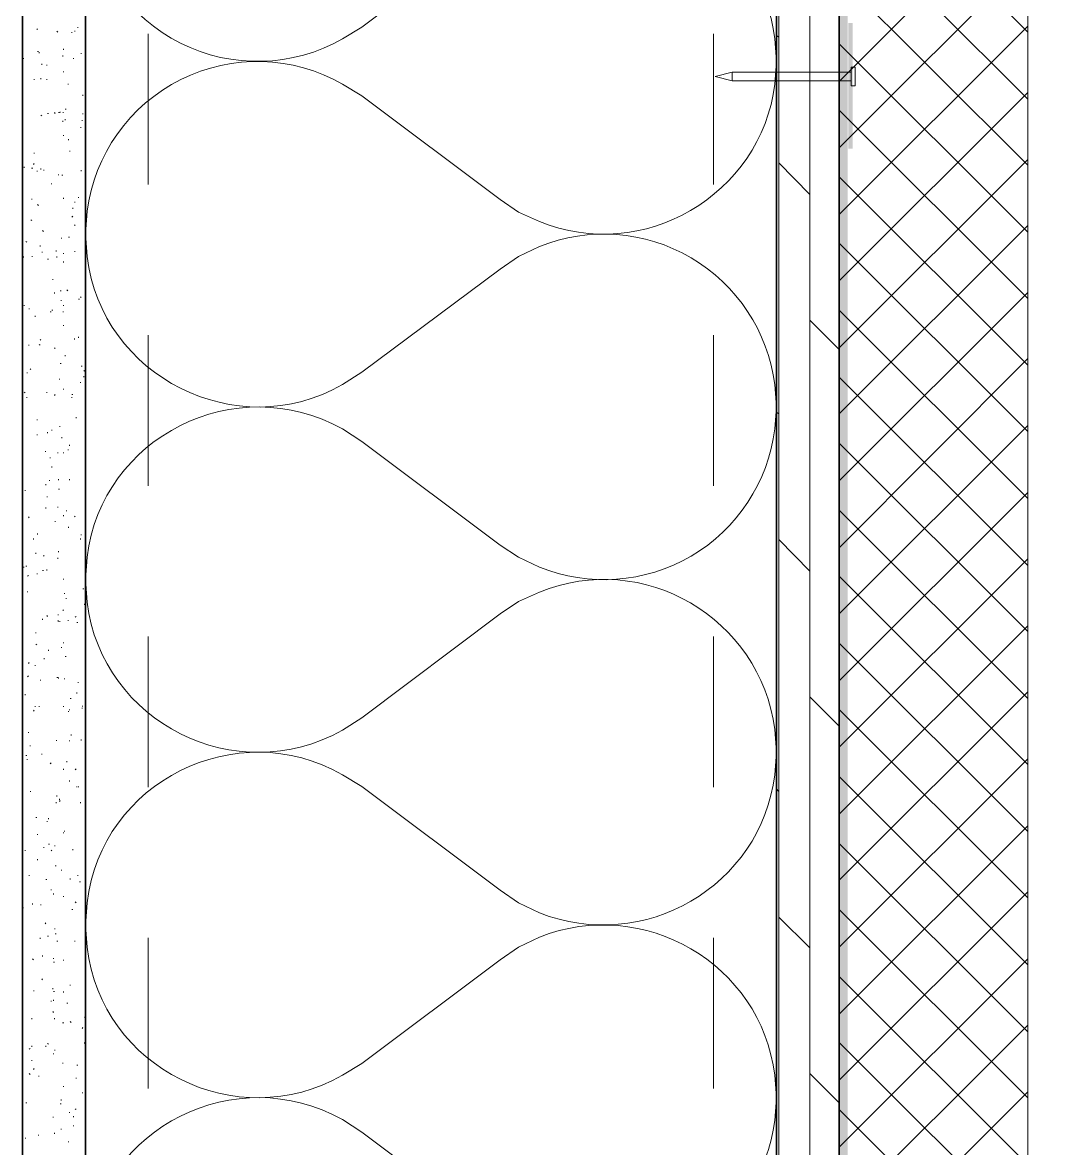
# Model space of a CAD drawing. Header units: inches. Extents: x 5 to 516, y -193 to 129.
# Drawn here: x 352.23 to 352.913, y -10.261 to -9.514 of the extents above; entities that cross this region are included whole.
import ezdxf

# ---------------------------------------------------------------- set-up
doc = ezdxf.new("R2010")
doc.units = ezdxf.units.IN
doc.header["$MEASUREMENT"] = 0
doc.linetypes.add('PDF_IMPORT', pattern=[1, 0.8, -0.2])
doc.layers.add('PDF6_Geometry', color=7, linetype='Continuous')
doc.layers.add('PDF6_Solid Fills', color=7, linetype='Continuous')

msp = doc.modelspace()

# ---------------------------------------------------------------- hatches: boundary and pattern name
at = {"layer": 'PDF6_Solid Fills', "transparency": 33554559}
for points in [[(352.7768121, -10.8211384), (352.7768121, -10.8155819), (353.0084785, -10.8155815), (353.0107008, -10.8105821), (353.1340341, -10.8100266), (353.1340341, -10.8050266), (353.0073675, -10.8050262), (353.0051453, -10.8105818), (352.7768121, -10.8105815), (352.7768121, -8.887805), (352.7757009, -8.887805), (352.775701, -9.5000261), (352.771812, -9.5000264), (352.771812, -10.8155819), (352.775701, -10.8155819), (352.775701, -10.8211384)], [(352.7801455, -9.5139157), (352.7773678, -9.5139157), (352.7773676, -9.597249), (352.7801455, -9.597249)]]:
    msp.add_hatch(color=256, dxfattribs=at).paths.add_polyline_path(points)

# ---------------------------------------------------------------- linework, layer by layer
at = {"layer": 'PDF6_Geometry', "lineweight": 35}
for points in [[(352.2712565, -8.8878046), (352.2712565, -10.7794713), (352.2295898, -10.7794713)], [(352.2295898, -10.7794717), (352.2295898, -8.887805)], [(352.7712564, -8.8878046), (352.7712564, -10.8211379), (352.7295898, -10.8211379), (352.7295898, -8.8878046)]]:
    msp.add_lwpolyline(points, dxfattribs=at)
at = {"layer": 'PDF6_Geometry', "linetype": 'PDF_IMPORT', "lineweight": 15, "ltscale": 0.083889}
for points in [[(352.3129231, -10.8211384), (352.3129231, -8.8878045)], [(352.6879231, -10.8211384), (352.6879231, -8.8878045)]]:
    msp.add_lwpolyline(points, dxfattribs=at)
at = {"layer": 'PDF6_Geometry', "lineweight": 15}
for points in [[(352.7312564, -10.8211384), (352.7312564, -8.887805)], [(352.7518122, -10.8211384), (352.7518122, -8.887805)], [(352.7712564, -8.8878046), (352.7712564, -10.8211379), (352.8962564, -10.8211379), (352.8962564, -8.8878046)], [(352.8962564, -9.5200271), (352.7712564, -9.3950271)], [(352.7712564, -9.5528041), (352.8962564, -9.4272486)], [(352.8962564, -9.5644709), (352.7712564, -9.4394709)], [(352.7712564, -9.5966929), (352.8962564, -9.4716929)], [(352.8962564, -9.6083597), (352.7712564, -9.4833597)], [(352.2395899, -9.517805), (352.2390344, -9.5183605)], [(352.2523678, -9.519471), (352.2529233, -9.5200266)], [(352.2645901, -9.519471), (352.2640345, -9.519471)], [(352.2662567, -9.5166928), (352.2662567, -9.5172483)], [(352.7712564, -9.6411378), (352.8962564, -9.5161378)], [(352.2623679, -9.5205821), (352.2623679, -9.5200265)], [(352.7284788, -9.5544715), (352.7295899, -9.5394715), (352.7284788, -9.5244715)], [(352.7312564, -9.5233603), (352.7295897, -9.5222492)], [(352.2401455, -9.5328038), (352.2395899, -9.5328038)], [(352.240701, -9.533916), (352.240701, -9.5333604)], [(352.256812, -9.5316939), (352.256812, -9.5311383)], [(352.2684788, -9.533916), (352.2684788, -9.5344715)], [(352.8962564, -9.6528046), (352.7712564, -9.5278046)], [(352.2301453, -9.5372492), (352.2301453, -9.5378047)], [(352.2423676, -9.5416934), (352.2423676, -9.5411379)], [(352.2457008, -9.5416934), (352.2457008, -9.542249)], [(352.2562565, -9.535582), (352.2562565, -9.5361376)], [(352.263479, -9.5372492), (352.263479, -9.5378047)], [(352.256812, -9.5461377), (352.256812, -9.5466933)], [(352.7001454, -9.5466927), (352.7790343, -9.5466927)], [(352.2373678, -9.551693), (352.2373678, -9.5511375)], [(352.2418121, -9.5511381), (352.2418121, -9.5505825)], [(352.2457008, -9.551693), (352.2457008, -9.5511375)], [(352.2601452, -9.5544713), (352.2595897, -9.5544713)], [(352.7001454, -9.5522491), (352.7790343, -9.5522491)], [(352.2695899, -9.5616938), (352.2695899, -9.5622493)], [(352.7712564, -9.6850266), (352.8962564, -9.5600266)], [(352.2584786, -9.5711384), (352.2579231, -9.5711384)], [(352.8962564, -9.6966934), (352.7712564, -9.5716934)], [(352.2423676, -9.5750266), (352.2418121, -9.5755821)], [(352.2468119, -9.5739155), (352.2462563, -9.5739155)], [(352.2507012, -9.5733605), (352.2512567, -9.5739161)], [(352.2534788, -9.5733605), (352.2540344, -9.5733605)], [(352.2545899, -9.5728044), (352.2545899, -9.57336)], [(352.256812, -9.5733605), (352.2562565, -9.5733605)], [(352.2562565, -9.5789158), (352.2562565, -9.5794714)], [(352.2579231, -9.5783598), (352.2579231, -9.5778042)], [(352.2690343, -9.5789158), (352.2690343, -9.5783603)], [(352.2695899, -9.5739155), (352.2695899, -9.574471)], [(352.2684788, -9.5833601), (352.2679232, -9.5833601)], [(352.256812, -9.5883593), (352.256812, -9.5889149)], [(352.2601452, -9.5911376), (352.2601452, -9.5916931)], [(352.2373678, -9.6005822), (352.2373678, -9.6000266)], [(352.2607008, -9.5989162), (352.2612563, -9.5989162)], [(352.2373678, -9.6072486), (352.2368123, -9.6078041)], [(352.7518122, -9.6278039), (352.7312567, -9.6066928)], [(352.7712564, -9.7294715), (352.8962564, -9.6044715)], [(352.2307009, -9.6100268), (352.2307009, -9.6094713)], [(352.2362562, -9.6100268), (352.2357006, -9.6105824)], [(352.2357012, -9.6100268), (352.2357012, -9.6105824)], [(352.2390344, -9.612249), (352.23959, -9.612249)], [(352.2418121, -9.6111379), (352.2418121, -9.6105823)], [(352.2440342, -9.6116929), (352.2434787, -9.6116929)], [(352.2534788, -9.6150272), (352.2534788, -9.6144716)], [(352.2562565, -9.6150272), (352.2557009, -9.6150272)], [(352.2684788, -9.612249), (352.2684788, -9.6116934)], [(352.8962564, -9.7411371), (352.7712564, -9.6161371)], [(352.249034, -9.6205825), (352.2484785, -9.6205825)], [(352.2357012, -9.6305821), (352.2357012, -9.6311377)], [(352.256812, -9.6305821), (352.256812, -9.6300266)], [(352.2668122, -9.629471), (352.2668122, -9.6300266)], [(352.2395899, -9.6344714), (352.2401455, -9.635027)], [(352.2629229, -9.6372485), (352.2629229, -9.6366929)], [(352.264034, -9.6328042), (352.2645895, -9.6328042)], [(352.2351451, -9.644471), (352.2357007, -9.6450266)], [(352.2629229, -9.6422489), (352.2623673, -9.6428044)], [(352.2429231, -9.6516935), (352.2434787, -9.652249)], [(352.2645901, -9.6478042), (352.2640345, -9.6483597)], [(352.7712564, -9.7733603), (352.8962564, -9.6483603)], [(352.2318119, -9.658916), (352.2323675, -9.6594715)], [(352.255701, -9.6566939), (352.2551454, -9.6566939)], [(352.2607008, -9.6561378), (352.2601452, -9.6561378)], [(352.8962564, -9.785027), (352.7712564, -9.660027)], [(352.2301453, -9.6694705), (352.2301453, -9.668915)], [(352.2357012, -9.6689156), (352.2362568, -9.6689156)], [(352.2412565, -9.6616931), (352.2412565, -9.6622486)], [(352.2429231, -9.6661373), (352.2423676, -9.6661373)], [(352.2518122, -9.6650263), (352.2518122, -9.6655818)], [(352.2523678, -9.6689156), (352.2523678, -9.6694711)], [(352.256812, -9.6672484), (352.256812, -9.6666929)], [(352.264034, -9.6655824), (352.2645895, -9.6655824)], [(352.2468119, -9.6705827), (352.2462563, -9.6705827)], [(352.256812, -9.6722488), (352.256812, -9.6728043)], [(352.2495901, -9.6839155), (352.2495901, -9.6844711)], [(352.4418121, -9.753916), (352.4545899, -9.7455826), (352.5462566, -9.6772493)], [(352.2590342, -9.691138), (352.2595897, -9.6916936)], [(352.2507012, -9.6928041), (352.2507012, -9.6933596)], [(352.2545899, -9.691693), (352.2551455, -9.691693)], [(352.2551454, -9.6983605), (352.2551454, -9.697805)], [(352.2673677, -9.6972483), (352.2668122, -9.6972483)], [(352.2679233, -9.6955823), (352.2684788, -9.6961378)], [(352.7712564, -9.8178041), (352.8962564, -9.6928041)], [(352.2307009, -9.7016937), (352.2307009, -9.7011382)], [(352.2340341, -9.7033597), (352.2340341, -9.7039153)], [(352.248479, -9.7055819), (352.2479235, -9.7055819)], [(352.249034, -9.7044708), (352.2495896, -9.7044708)], [(352.256812, -9.7055819), (352.2562565, -9.7055819)], [(352.256812, -9.7016937), (352.256812, -9.7011382)], [(352.8962564, -9.8294708), (352.7712564, -9.7044708)], [(352.2379234, -9.7083601), (352.2379234, -9.7089157)], [(352.7712564, -9.7305826), (352.751812, -9.7111381)], [(352.256812, -9.7144715), (352.256812, -9.7150271)], [(352.2334785, -9.7278043), (352.2340341, -9.7278043)], [(352.240701, -9.7272482), (352.2412566, -9.7278038)], [(352.2412565, -9.7239162), (352.2418121, -9.7244717)], [(352.264034, -9.7233601), (352.264034, -9.7239156)], [(352.2668122, -9.722804), (352.2668122, -9.7222484)], [(352.2512567, -9.7294715), (352.2507012, -9.730027)], [(352.2579231, -9.7344707), (352.2579231, -9.7350263)], [(352.2345902, -9.7433604), (352.2351457, -9.7439159)], [(352.2551454, -9.7400272), (352.2545899, -9.7400272)], [(352.2690343, -9.7416932), (352.2684788, -9.7416932)], [(352.7712564, -9.8622489), (352.8962564, -9.7366934)], [(352.232923, -9.7461375), (352.2323674, -9.7461375)], [(352.2540344, -9.7500268), (352.2540344, -9.7505823)], [(352.2707009, -9.7444714), (352.2701454, -9.745027)], [(352.2701454, -9.7483596), (352.2701454, -9.7489152)], [(352.8962564, -9.8739157), (352.7712564, -9.7489157)], [(352.256812, -9.7566932), (352.256812, -9.7572487)], [(352.2679233, -9.7522489), (352.2679233, -9.7528045)], [(352.2312564, -9.7589153), (352.2307008, -9.7594709)], [(352.2323675, -9.7628046), (352.2323675, -9.762249)], [(352.2457008, -9.7589153), (352.2457008, -9.7594709)], [(352.2512567, -9.7605825), (352.2507012, -9.761138)], [(352.2623679, -9.7605825), (352.2629235, -9.7605825)], [(352.2623679, -9.7628046), (352.2623679, -9.762249)], [(352.7312564, -9.7733603), (352.7295897, -9.7722492)], [(352.2390344, -9.7772485), (352.23959, -9.7772485)], [(352.2651456, -9.7761374), (352.2651456, -9.7755818)], [(352.7712564, -9.9061377), (352.8962564, -9.7811377)], [(352.2395899, -9.7872492), (352.2390344, -9.7872492)], [(352.2462563, -9.7861381), (352.2462563, -9.7855826)], [(352.249034, -9.7844709), (352.249034, -9.7839154)], [(352.2545899, -9.7816938), (352.2540343, -9.7816938)], [(352.255701, -9.7889152), (352.255701, -9.7894708)], [(352.2607008, -9.7939156), (352.2607008, -9.7944711)], [(352.8962564, -9.9178045), (352.7712564, -9.7928045)], [(352.2451453, -9.7983598), (352.2445897, -9.7983598)], [(352.2479229, -9.8022491), (352.2479229, -9.8028047)], [(352.2529233, -9.7989159), (352.2529233, -9.7994715)], [(352.256812, -9.7989159), (352.256812, -9.7994715)], [(352.2595897, -9.7972488), (352.2601453, -9.7972488)], [(352.249034, -9.8089155), (352.249034, -9.80836)], [(352.2473674, -9.8172491), (352.2473674, -9.8178046)], [(352.2534788, -9.816693), (352.2534788, -9.8172485)], [(352.2607008, -9.816693), (352.2607008, -9.8172485)], [(352.2312564, -9.8244704), (352.2312564, -9.8239149)], [(352.2451453, -9.8200262), (352.2451453, -9.8205817)], [(352.2540344, -9.8233605), (352.2534788, -9.8233605)], [(352.7712564, -9.9505826), (352.8962564, -9.8255826)], [(352.2462563, -9.8283597), (352.2457008, -9.8283597)], [(352.2451453, -9.8361372), (352.2451453, -9.8355816)], [(352.2529233, -9.8355822), (352.2529233, -9.8350267)], [(352.256812, -9.8411376), (352.256812, -9.840582)], [(352.2590342, -9.8378044), (352.2584786, -9.8378044)], [(352.8962564, -9.9622494), (352.7712564, -9.8372494)], [(352.2340341, -9.8416937), (352.2334785, -9.8422492)], [(352.2512567, -9.8450269), (352.2512567, -9.8444713)], [(352.2601452, -9.8483601), (352.2601452, -9.8489156)], [(352.264034, -9.8411376), (352.2645895, -9.8416931)], [(352.2395899, -9.8533604), (352.2395899, -9.8528049)], [(352.2684788, -9.8539154), (352.2684788, -9.8533598)], [(352.2368123, -9.8561375), (352.2368123, -9.8566931)], [(352.2679233, -9.8561375), (352.2679233, -9.8566931)], [(352.7518122, -9.8778039), (352.7312567, -9.8566928)], [(352.2384789, -9.8655821), (352.2384789, -9.8661377)], [(352.2434787, -9.8672493), (352.2440342, -9.8678049)], [(352.2529233, -9.8694714), (352.2529233, -9.8689159)], [(352.2534788, -9.8650272), (352.2534788, -9.8644716)], [(352.2723677, -9.8683596), (352.2712566, -9.8833596), (352.2723677, -9.8983596)], [(352.7712564, -9.9944714), (352.8962564, -9.8694714)], [(352.2301453, -9.8750268), (352.2307009, -9.8750268)], [(352.2318119, -9.8744707), (352.2323675, -9.8744707)], [(352.2429231, -9.8772489), (352.2434787, -9.8772489)], [(352.2457008, -9.8766939), (352.2457008, -9.8772495)], [(352.2334785, -9.8805821), (352.232923, -9.8811377)], [(352.2395899, -9.879471), (352.2390344, -9.879471)], [(352.256812, -9.8828042), (352.256812, -9.8833598)], [(352.8962564, -10.0061382), (352.7712564, -9.8811382)], [(352.232923, -9.8911378), (352.232923, -9.8916933)], [(352.2573676, -9.892805), (352.2573676, -9.8922494)], [(352.2695899, -9.8894706), (352.2701454, -9.8894706)], [(352.5723677, -9.8916937), (352.5584788, -9.8978049), (352.5462566, -9.9061382)], [(352.2584786, -9.8961382), (352.2584786, -9.8955826)], [(352.2707009, -9.8994714), (352.2707009, -9.9000269)], [(352.2457008, -9.9072488), (352.2462564, -9.9078044)], [(352.2534788, -9.9066938), (352.2529233, -9.9066938)], [(352.2562565, -9.9033595), (352.2568121, -9.9039151)], [(352.2651456, -9.9078038), (352.26459, -9.9083593)], [(352.4418121, -9.9833596), (352.4545899, -9.9750262), (352.5462566, -9.9061373)], [(352.2429231, -9.9094709), (352.2429231, -9.9100265)], [(352.2529233, -9.910582), (352.2534789, -9.9111376)], [(352.2545899, -9.9111381), (352.2540343, -9.9111381)], [(352.2601452, -9.910582), (352.2595897, -9.910582)], [(352.2662567, -9.9116931), (352.2657011, -9.9116931)], [(352.7712564, -10.0389152), (352.8962564, -9.9139152)], [(352.2384789, -9.9183606), (352.2384789, -9.9189162)], [(352.2384789, -9.9261381), (352.2390344, -9.9266936)], [(352.2468119, -9.9305823), (352.2468119, -9.9300268)], [(352.2551454, -9.9283602), (352.255701, -9.9283602)], [(352.256812, -9.925027), (352.256812, -9.9255826)], [(352.8962564, -10.050582), (352.7712564, -9.925582)], [(352.2295898, -9.9355816), (352.2295898, -9.935026)], [(352.2440342, -9.9355816), (352.2440342, -9.9361371)], [(352.2579231, -9.9344716), (352.2584787, -9.9344716)], [(352.2340341, -9.9383598), (352.2334785, -9.9389153)], [(352.2379234, -9.9400269), (352.2379234, -9.9405825)], [(352.2334785, -9.9472483), (352.232923, -9.9478039)], [(352.2418121, -9.9500265), (352.2412565, -9.9500265)], [(352.2529233, -9.9483605), (352.2523677, -9.9483605)], [(352.2534788, -9.9483605), (352.2534788, -9.9489161)], [(352.2573676, -9.9489155), (352.2573676, -9.949471)], [(352.2668122, -9.9516937), (352.2662566, -9.9516937)], [(352.2312564, -9.9594712), (352.2312564, -9.9600267)], [(352.2657011, -9.9583601), (352.2657011, -9.9589157)], [(352.7712564, -10.082804), (352.8962564, -9.957804)], [(352.2379234, -9.9678047), (352.2379234, -9.9672492)], [(352.240701, -9.9672486), (352.240701, -9.9678042)], [(352.256812, -9.9672486), (352.256812, -9.9678042)], [(352.2612563, -9.9622494), (352.2618119, -9.9622494)], [(352.2695899, -9.9672486), (352.2690343, -9.9672486)], [(352.7712564, -9.9805825), (352.751812, -9.9611381)], [(352.2295898, -9.9750261), (352.2295898, -9.9755816)], [(352.2368123, -9.9700269), (352.2373678, -9.9705824)], [(352.2601452, -9.9705818), (352.2601452, -9.9711374)], [(352.2607008, -9.9700269), (352.2607008, -9.9694713)], [(352.2690343, -9.9683597), (352.2690343, -9.9689153)], [(352.8962564, -10.0944708), (352.7712564, -9.9694708)], [(352.7284788, -10.0128049), (352.7295899, -9.9978049), (352.7284788, -9.9828049)], [(352.2334785, -9.9850268), (352.2334785, -9.9844713)], [(352.2523678, -9.9900272), (352.2518122, -9.9900272)], [(352.2607008, -9.9900272), (352.2607008, -9.9905827)], [(352.2618118, -9.9861379), (352.2618118, -9.9866934)], [(352.2684788, -9.9900272), (352.2684788, -9.9894716)], [(352.2345902, -9.9939153), (352.2345902, -9.9933598)], [(352.2323675, -10.0000268), (352.2318119, -10.0000268)], [(352.2323675, -10.0028039), (352.232923, -10.0028039)], [(352.2423676, -9.9994707), (352.2423676, -9.9989151)], [(352.248479, -10.005026), (352.2479235, -10.0055816)], [(352.2590342, -10.0039161), (352.2590342, -10.0044716)], [(352.7712564, -10.1272489), (352.8962564, -10.0022489)], [(352.256812, -10.0094714), (352.256812, -10.0089158)], [(352.2651456, -10.0089153), (352.26459, -10.0094708)], [(352.2607008, -10.0172489), (352.2607008, -10.0166933)], [(352.4418121, -10.0128049), (352.4545899, -10.0205826), (352.5462566, -10.0894715), (352.5584788, -10.0978049), (352.5723677, -10.1044715)], [(352.8962564, -10.1389157), (352.7712564, -10.0139157)], [(352.2351451, -10.0239152), (352.2345896, -10.0239152)], [(352.2523678, -10.0272484), (352.2523678, -10.0266929)], [(352.2657011, -10.0211381), (352.2657011, -10.0205826)], [(352.2668122, -10.0211381), (352.2668122, -10.0205826)], [(352.7312564, -10.0239152), (352.7295897, -10.0222486)], [(352.2518122, -10.0316938), (352.2518122, -10.0311383)], [(352.2545899, -10.0300267), (352.2540343, -10.0305822)], [(352.2540344, -10.0294717), (352.2540344, -10.0289162)], [(352.2679233, -10.0316938), (352.2679233, -10.0311383)], [(352.2390344, -10.0411373), (352.2384789, -10.0411373)], [(352.2468119, -10.0422484), (352.2468119, -10.0416928)], [(352.2462563, -10.0439156), (352.2457008, -10.0439156)], [(352.2573676, -10.050027), (352.2573676, -10.0505825)], [(352.7712564, -10.1716927), (352.8962564, -10.0466927)], [(352.2395899, -10.0528041), (352.2395899, -10.0522485)], [(352.256812, -10.0511381), (352.256812, -10.0516936)], [(352.2312564, -10.0628048), (352.2312564, -10.0633604)], [(352.2434787, -10.0611377), (352.2440342, -10.0611377)], [(352.2473674, -10.0589155), (352.2468119, -10.0589155)], [(352.249034, -10.0628048), (352.2484785, -10.0633604)], [(352.2507012, -10.0600266), (352.2512567, -10.0600266)], [(352.2629229, -10.0628048), (352.2629229, -10.0622493)], [(352.8962564, -10.1833594), (352.7712564, -10.0583594)], [(352.2395899, -10.0689151), (352.2395899, -10.0694707)], [(352.2340341, -10.0800269), (352.2340341, -10.0794713)], [(352.2518122, -10.0733605), (352.2512567, -10.0733605)], [(352.2551454, -10.0761376), (352.255701, -10.0761376)], [(352.2662567, -10.0800269), (352.2662567, -10.0794713)], [(352.2457008, -10.082249), (352.2451453, -10.082249)], [(352.2612563, -10.0816929), (352.2612563, -10.0822485)], [(352.2673677, -10.0839151), (352.2679233, -10.0839151)], [(352.248479, -10.0894715), (352.248479, -10.088916)], [(352.2501451, -10.0916937), (352.2501451, -10.0922492)], [(352.256812, -10.0933597), (352.256812, -10.0939152)], [(352.7712564, -10.2155826), (352.8962564, -10.0905826)], [(352.2301453, -10.1011383), (352.2295898, -10.1011383)], [(352.2362562, -10.0989162), (352.2362562, -10.0983606)], [(352.2418121, -10.0989162), (352.2418121, -10.0994717)], [(352.2629229, -10.1022482), (352.2623673, -10.1022482)], [(352.2645901, -10.097249), (352.2651456, -10.0978045)], [(352.2723677, -10.0978049), (352.2712566, -10.1128049), (352.2723677, -10.1272493)], [(352.8962564, -10.2272482), (352.7712564, -10.1022482)], [(352.7518122, -10.1278039), (352.7312567, -10.1072483)], [(352.2445897, -10.1111379), (352.2451453, -10.1116934)], [(352.2512567, -10.1150272), (352.2507012, -10.1150272)], [(352.2412565, -10.1211375), (352.2412565, -10.121693)], [(352.2462563, -10.1200264), (352.2468119, -10.1200264)], [(352.2518122, -10.1183604), (352.2512567, -10.1183604)], [(352.2529233, -10.1233596), (352.2523677, -10.1233596)], [(352.2645901, -10.1233596), (352.2640345, -10.1233596)], [(352.5723677, -10.1205818), (352.5584788, -10.1272484), (352.5462566, -10.1355818)], [(352.2362562, -10.1350264), (352.2368117, -10.1355819)], [(352.2429231, -10.1333603), (352.2429231, -10.1328048)], [(352.2501451, -10.1344714), (352.2501451, -10.1350269)], [(352.2507012, -10.1372485), (352.2501456, -10.1372485)], [(352.256812, -10.1355825), (352.256812, -10.136138)], [(352.4418121, -10.2122493), (352.4545899, -10.2044715), (352.5462566, -10.1355826)], [(352.7712564, -10.2600264), (352.8962564, -10.1350264)], [(352.8962564, -10.2716931), (352.7712564, -10.1466931)], [(352.2429231, -10.1483603), (352.2423676, -10.1489158)], [(352.2495901, -10.1544717), (352.2495901, -10.1550273)], [(352.2612563, -10.1522484), (352.2612563, -10.152804)], [(352.2373678, -10.1561377), (352.2368123, -10.1561377)], [(352.2507012, -10.1566938), (352.2501456, -10.1566938)], [(352.256812, -10.1566938), (352.256812, -10.1572494)], [(352.248479, -10.1628041), (352.248479, -10.1633597)], [(352.2501451, -10.1628041), (352.2501451, -10.1622486)], [(352.2595897, -10.1644713), (352.2590341, -10.1644713)], [(352.2357012, -10.1744709), (352.2357012, -10.1750264)], [(352.2495901, -10.1700266), (352.2501457, -10.1705822)], [(352.2507012, -10.1744709), (352.2507012, -10.1750264)], [(352.2612563, -10.176693), (352.2618119, -10.1772486)], [(352.2712565, -10.1733598), (352.2707009, -10.1739154)], [(352.2562565, -10.1772491), (352.2562565, -10.1778047)], [(352.256812, -10.1778041), (352.256812, -10.1772485)], [(352.2695899, -10.1805823), (352.2690343, -10.1811379)], [(352.7712564, -10.3039152), (352.8962564, -10.1789152)], [(352.2462563, -10.191138), (352.2468119, -10.1916936)], [(352.2707009, -10.191138), (352.2707009, -10.1905825)], [(352.8962564, -10.3155819), (352.7712564, -10.1905819)], [(352.2345902, -10.1944712), (352.2340346, -10.1950268)], [(352.2357012, -10.1933601), (352.2357012, -10.1928046)], [(352.2451453, -10.1933601), (352.2451453, -10.1928046)], [(352.2501451, -10.1983605), (352.2501451, -10.1978049)], [(352.2512567, -10.1955823), (352.2507012, -10.1955823)], [(352.2357012, -10.2022487), (352.2357012, -10.2028042)], [(352.2562565, -10.2039158), (352.2562565, -10.2044714)], [(352.2662567, -10.2055819), (352.2657011, -10.2055819)], [(352.2340341, -10.2111372), (352.2345896, -10.2116927)], [(352.2373678, -10.207804), (352.2368123, -10.2083596)], [(352.2401455, -10.2128044), (352.240701, -10.2128044)], [(352.2651456, -10.2144715), (352.2651456, -10.213916)], [(352.7712564, -10.2305825), (352.751812, -10.2111381)], [(352.256812, -10.2194708), (352.256812, -10.2200263)], [(352.2551454, -10.2289154), (352.2551454, -10.2283598)], [(352.2695899, -10.2239161), (352.2690343, -10.2239161)], [(352.7712564, -10.34836), (352.8962564, -10.22336)], [(352.2318119, -10.2305825), (352.2323675, -10.2305825)], [(352.2551454, -10.2311375), (352.2545899, -10.2311375)], [(352.2607008, -10.2366928), (352.2607008, -10.2372484)], [(352.2651456, -10.2344707), (352.26459, -10.2350263)], [(352.8962564, -10.3600268), (352.7712564, -10.2350268)], [(352.2501451, -10.2400272), (352.2495895, -10.2400272)], [(352.263479, -10.2400272), (352.263479, -10.2394716)], [(352.2401455, -10.2522489), (352.2401455, -10.2516933)], [(352.2507012, -10.2511378), (352.2507012, -10.2505823)], [(352.2551454, -10.2478046), (352.2551454, -10.2483602)], [(352.263479, -10.2455825), (352.263479, -10.2461381)], [(352.2318119, -10.2539161), (352.2312564, -10.2539161)], [(352.2601452, -10.2561382), (352.2601452, -10.2566937)]]:
    msp.add_lwpolyline(points, dxfattribs=at)
for points in [[(352.2723677, -9.4100268), (352.2712566, -9.4250268), (352.2723677, -9.4394713, 0.53542412), (352.4418121, -9.5244713), (352.4545899, -9.5166935), (352.5462566, -9.4478049), (352.5584788, -9.4394715), (352.5723677, -9.4333604)], [(352.2723677, -9.668916), (352.2712566, -9.653916), (352.2723677, -9.638916, -0.53354554), (352.4418121, -9.5544715), (352.4545899, -9.5622493), (352.5462566, -9.6311382), (352.5584788, -9.6394715), (352.5723677, -9.6455826)], [(352.4418121, -9.7833596), (352.4545899, -9.7916929), (352.5462566, -9.8605818), (352.5584788, -9.8683596), (352.5723677, -9.8750262, 0.49346469), (352.7284788, -9.7833596), (352.7295899, -9.7689151), (352.7284788, -9.7539151, 0.49098109), (352.5723677, -9.6622485), (352.5584788, -9.6689151), (352.5462566, -9.6772485)], [(352.4418121, -10.2416929), (352.4545899, -10.2500262), (352.5462566, -10.3189151), (352.5584788, -10.3272484), (352.5723677, -10.3333595, 0.49080548), (352.7284788, -10.2422484), (352.7295899, -10.2272484), (352.7284788, -10.2122484)]]:
    msp.add_lwpolyline(points, format="xyb", dxfattribs=at)
for points in [[(352.6890342, -9.5494709), (352.7001453, -9.5466931), (352.7001453, -9.5522487)], [(352.7790345, -9.5555828), (352.7790345, -9.5433606), (352.7818122, -9.5433606), (352.7818122, -9.5555828)]]:
    msp.add_lwpolyline(points, close=True, dxfattribs=at)
for points in [[(352.7284788, -9.5244715), (352.7195251, -9.4507956), (352.6407195, -9.4048604), (352.5723677, -9.4333604)], [(352.5723677, -9.6455826), (352.6407195, -9.6740826), (352.7195251, -9.6281475), (352.7284788, -9.5544715)], [(352.2723677, -9.668916), (352.2818121, -9.7484715), (352.3718492, -9.7941752), (352.4418121, -9.753916)], [(352.4418121, -9.7833596), (352.371201, -9.7438688), (352.2821732, -9.7885355), (352.2723677, -9.8683596)], [(352.7284788, -9.9828049), (352.7187473, -9.9087678), (352.6413399, -9.8633512), (352.5723677, -9.8916937)], [(352.2723677, -9.8983596), (352.2824881, -9.9784151), (352.3710899, -10.022767), (352.4418121, -9.9833596)], [(352.4418121, -10.0128049), (352.371414, -9.9728234), (352.2820621, -10.0171937), (352.2723677, -10.0978049)], [(352.5723677, -10.1044715), (352.6415343, -10.1317493), (352.719201, -10.0870271), (352.7284788, -10.0128049)], [(352.7284788, -10.2122484), (352.719201, -10.1380262), (352.6415343, -10.093304), (352.5723677, -10.1205818)], [(352.2723677, -10.1272493), (352.2820621, -10.2078604), (352.371414, -10.2522308), (352.4418121, -10.2122493)], [(352.4418121, -10.2416929), (352.3710899, -10.2022762), (352.2824881, -10.2466373), (352.2723677, -10.3266929)]]:
    msp.add_open_spline(points, degree=3, dxfattribs=at)

doc.saveas('drawing.dxf')
